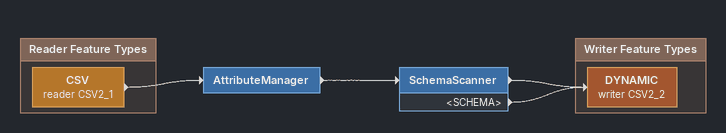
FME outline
AttributeManager
    -> SchemaScanner
SchemaScanner
    -> DYNAMIC (writer CSV2_2)
    <SCHEMA> -> DYNAMIC (writer CSV2_2)

Bookmark: Reader Feature Types
CSV (reader CSV2_1)
    -> AttributeManager

Bookmark: Writer Feature Types
DYNAMIC (writer CSV2_2)
